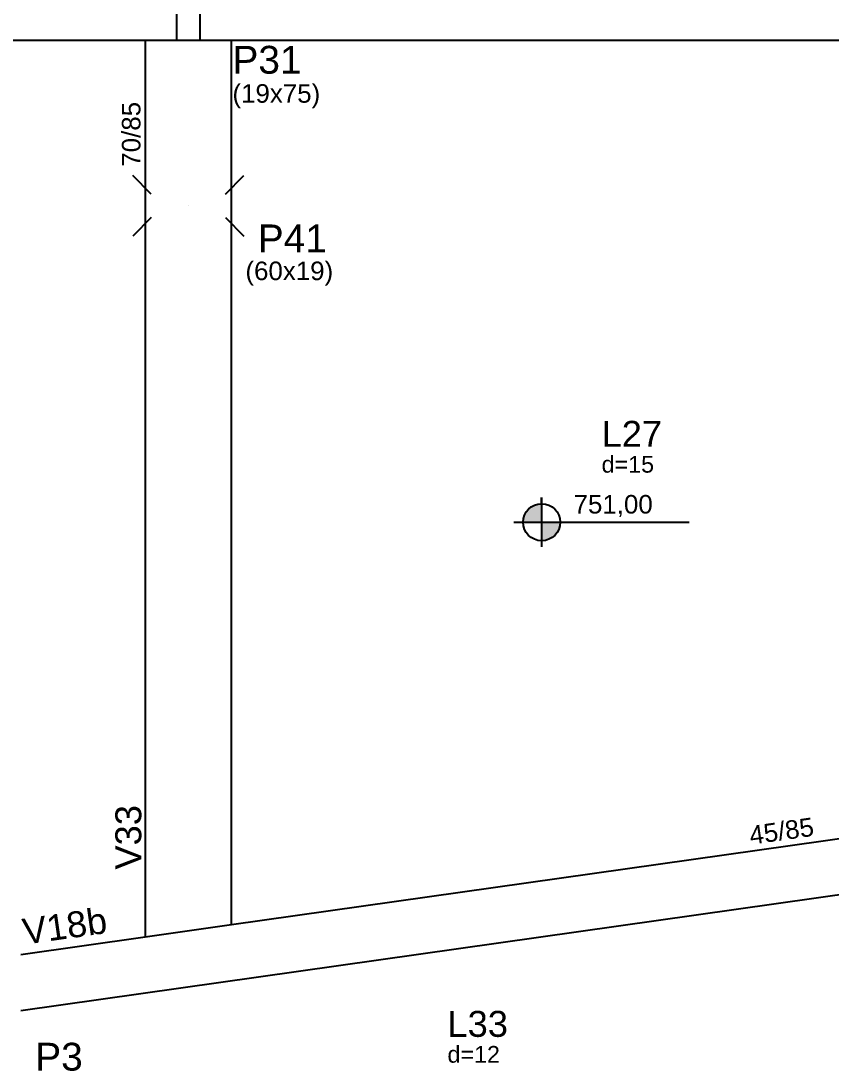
# Model space of a CAD drawing. Header units: millimetres. Extents: x 2609 to 8562, y 1432 to 7136.
# Drawn here: x 4381 to 5036, y 3519 to 4369 of the extents above; entities that cross this region are included whole.
import ezdxf

# ---------------------------------------------------------------- set-up
doc = ezdxf.new("R2010")
doc.units = ezdxf.units.MM
for name, color, linetype in [('1', 4, 'Continuous'), ('10', 13, 'Continuous'), ('11', 22, 'Continuous'), ('12', 3, 'Continuous'), ('13', 76, 'Continuous'), ('242', 3, 'Continuous'), ('26', 1, 'Continuous'), ('27', 10, 'Continuous'), ('4', 1, 'Continuous'), ('6', 6, 'Continuous'), ('8', 5, 'Continuous'), ('9', 3, 'Continuous'), ('STEPHANIE', 6, 'Continuous')]:
    doc.layers.add(name, color=color, linetype=linetype)
doc.styles.get("Standard").update_dxf_attribs({"font": 'arial.ttf'})

msp = doc.modelspace()

# ---------------------------------------------------------------- linework, layer by layer
for p, q in [((4802.19, 3978.36), (4802.19, 3983.36)), ((4802.19, 3983.36), (4802.19, 3943.36)), ((4779.69, 3963.36), (4921.6, 3963.36))]:
    msp.add_line(p, q)
msp.add_circle((4802.19, 3963.36), 15)
at = {"layer": '1'}
for p, q in [((4481.18, 4353.31), (4481.18, 3627.69)), ((4551.18, 3637.61), (4551.18, 4353.31)), ((5092.46, 3714.31), (4551.18, 3637.61)), ((5094.18, 3669.11), (4380.68, 3568)), ((4481.18, 3627.69), (4380.68, 3613.45))]:
    msp.add_line(p, q, dxfattribs=at)
for points in [[(3939.18, 4353.31), (4506.68, 4353.31)], [(4506.68, 4353.31), (5237.18, 4353.31)]]:
    msp.add_lwpolyline(points, dxfattribs=at)
at = {"layer": '242'}
msp.add_line((4516.18, 4219.31), (4516.18, 4219.31), dxfattribs=at)
at = {"layer": '27'}
for points in [[(4802.19, 3963.36), (4793.23, 3975.39), (4792.55, 3974.85)], [(4802.19, 3963.36), (4793.82, 3975.81), (4793.23, 3975.39)], [(4802.19, 3963.36), (4794.6, 3976.3), (4793.82, 3975.81)], [(4802.19, 3963.36), (4795.28, 3976.67), (4794.6, 3976.3)], [(4802.19, 3963.36), (4796.18, 3977.1), (4795.28, 3976.67)], [(4802.19, 3963.36), (4796.68, 3977.31), (4796.18, 3977.1)], [(4802.19, 3963.36), (4797.77, 3977.69), (4796.68, 3977.31)], [(4802.19, 3963.36), (4799.14, 3978.05), (4797.77, 3977.69)], [(4802.19, 3963.36), (4800.33, 3978.24), (4799.14, 3978.05)], [(4802.19, 3963.36), (4802.19, 3978.36), (4800.33, 3978.24)], [(4802.19, 3963.36), (4787.71, 3967.27), (4787.49, 3966.33)], [(4802.19, 3963.36), (4788.15, 3968.63), (4787.71, 3967.27)], [(4802.19, 3963.36), (4788.76, 3970.04), (4788.15, 3968.63)], [(4802.19, 3963.36), (4789.34, 3971.09), (4788.76, 3970.04)], [(4802.19, 3963.36), (4789.98, 3972.07), (4789.34, 3971.09)], [(4802.19, 3963.36), (4791.17, 3973.53), (4789.98, 3972.07)], [(4802.19, 3963.36), (4791.99, 3974.36), (4791.17, 3973.53)], [(4802.19, 3963.36), (4792.55, 3974.85), (4791.99, 3974.36)], [(4802.19, 3963.36), (4787.22, 3964.29), (4787.19, 3963.36)], [(4802.19, 3963.36), (4787.19, 3963.36), (4802.19, 3963.36)], [(4802.19, 3963.36), (4787.36, 3965.59), (4787.22, 3964.39)], [(4802.19, 3963.36), (4787.22, 3964.39), (4787.22, 3964.29)], [(4802.19, 3963.36), (4787.49, 3966.33), (4787.36, 3965.59)], [(4802.19, 3963.36), (4817.19, 3963.36), (4817.07, 3961.5)], [(4802.19, 3963.36), (4817.07, 3961.5), (4816.88, 3960.31)], [(4802.19, 3963.36), (4816.88, 3960.31), (4816.52, 3958.94)], [(4802.19, 3963.36), (4816.52, 3958.94), (4816.14, 3957.84)], [(4802.19, 3963.36), (4816.14, 3957.84), (4815.93, 3957.35)], [(4802.19, 3963.36), (4815.93, 3957.35), (4815.5, 3956.45)], [(4802.19, 3963.36), (4815.5, 3956.45), (4815.13, 3955.77)], [(4802.19, 3963.36), (4815.13, 3955.77), (4814.64, 3954.99)], [(4802.19, 3963.36), (4814.64, 3954.99), (4814.22, 3954.4)], [(4802.19, 3963.36), (4814.22, 3954.4), (4813.68, 3953.72)], [(4802.19, 3963.36), (4813.68, 3953.72), (4813.19, 3953.16)], [(4802.19, 3963.36), (4813.19, 3953.16), (4812.36, 3952.34)], [(4802.19, 3963.36), (4812.36, 3952.34), (4810.9, 3951.15)], [(4802.19, 3963.36), (4810.9, 3951.15), (4809.92, 3950.51)], [(4802.19, 3963.36), (4809.92, 3950.51), (4808.87, 3949.93)], [(4802.19, 3963.36), (4808.87, 3949.93), (4807.46, 3949.32)], [(4802.19, 3963.36), (4807.46, 3949.32), (4806.1, 3948.88)], [(4802.19, 3963.36), (4806.1, 3948.88), (4805.16, 3948.66)], [(4802.19, 3963.36), (4805.16, 3948.66), (4804.42, 3948.53)], [(4802.19, 3963.36), (4804.42, 3948.53), (4803.22, 3948.39)], [(4802.19, 3963.36), (4803.22, 3948.39), (4803.12, 3948.39)], [(4802.19, 3963.36), (4803.12, 3948.39), (4802.19, 3948.36)], [(4802.19, 3963.36), (4802.19, 3948.36), (4802.19, 3963.36)]]:
    msp.add_solid(points, dxfattribs=at)
at = {"layer": '4'}
msp.add_lwpolyline([(4506.68, 4353.31), (4525.68, 4353.31), (4525.68, 4428.31), (4506.68, 4428.31), (4506.68, 4353.31)], dxfattribs=at)
at = {"layer": '6'}
for p, q in [((4486.18, 4228.81), (4471.18, 4243.81)), ((4546.18, 4228.81), (4561.18, 4243.81)), ((4486.18, 4209.81), (4471.18, 4194.81)), ((4546.18, 4209.81), (4561.18, 4194.81))]:
    msp.add_line(p, q, dxfattribs=at)
at = {"layer": 'STEPHANIE', "linetype": 'Continuous'}
msp.add_line((4551.18, 3637.61), (4481.18, 3627.69), dxfattribs=at)

# ---------------------------------------------------------------- texts
at = {"layer": '10'}
for s, p in [('L27', (4850.72, 4024.35)), ('L33', (4725.97, 3547.08))]:
    msp.add_text(s, height=21, dxfattribs=at).set_placement(p)
at = {"layer": '11'}
for s, rotation, p in [('70/85', 90, (4477.45, 4250.93)), ('45/85', 8.065, (4971.43, 3702.48))]:
    msp.add_text(s, height=15, rotation=rotation, dxfattribs=at).set_placement(p)
at = {"layer": '12'}
for s, p in [('(19x75)', (4551.93, 4302.69)), ('(60x19)', (4562.43, 4159.19))]:
    msp.add_text(s, height=15, dxfattribs=at).set_placement(p)
at = {"layer": '13'}
for s, p in [('d=15', (4850.72, 4003.46)), ('d=12', (4725.97, 3526.19))]:
    msp.add_text(s, height=13.5, dxfattribs=at).set_placement(p)
at = {"layer": '26'}
msp.add_text('751,00', height=15, dxfattribs=at).set_placement((4828.03, 3970.39))
at = {"layer": '8'}
for s, rotation, p in [('V33', 90, (4478.13, 3682.37)), ('V18b', 8.065, (4383.68, 3621.62))]:
    msp.add_text(s, height=21, rotation=rotation, dxfattribs=at).set_placement(p)
at = {"layer": '9'}
for s, p in [('P31', (4551.93, 4326.19)), ('P41', (4572.43, 4181.69)), ('P3', (4392.32, 3519.78))]:
    msp.add_text(s, height=22.5, dxfattribs=at).set_placement(p)

doc.saveas('drawing.dxf')
